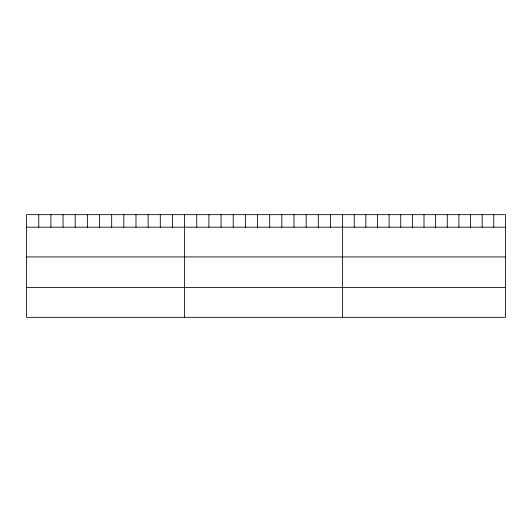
<?xml version="1.0" encoding="UTF-8"?>
<svg xmlns="http://www.w3.org/2000/svg" width="532" height="532" viewBox="0 0 532 532"><rect width="100%" height="100%" fill="white"/><g stroke="black" fill="none" stroke-linecap="round" stroke-linejoin="round"><path stroke-width="0.8" d="M505.4 227.177L505.4 317.338L26.6 317.338L26.6 214.662L505.4 214.662L505.4 227.177L26.6 227.177M26.6 256.929L505.4 256.929M26.6 287.586L505.4 287.586M493.769 214.662L493.769 227.177M482.145 214.662L482.145 227.177M470.514 214.662L470.514 227.177M458.89 214.662L458.89 227.177M447.259 214.662L447.259 227.177M435.635 214.662L435.635 227.177M424.004 214.662L424.004 227.177M412.373 214.662L412.373 227.177M400.749 214.662L400.749 227.177M389.118 214.662L389.118 227.177M377.494 214.662L377.494 227.177M365.863 214.662L365.863 227.177M354.239 214.662L354.239 227.177M342.608 214.662L342.608 317.338M330.452 214.662L330.452 227.177M318.302 214.662L318.302 227.177M306.146 214.662L306.146 227.177M293.99 214.662L293.99 227.177M281.84 214.662L281.84 227.177M269.684 214.662L269.684 227.177M257.528 214.662L257.528 227.177M245.372 214.662L245.372 227.177M233.222 214.662L233.222 227.177M221.066 214.662L221.066 227.177M208.91 214.662L208.91 227.177M196.76 214.662L196.76 227.177M184.604 214.662L184.604 317.338M172.448 214.662L172.448 227.177M160.298 214.662L160.298 227.177M148.142 214.662L148.142 227.177M135.986 214.662L135.986 227.177M123.836 214.662L123.836 227.177M111.68 214.662L111.68 227.177M99.524 214.662L99.524 227.177M87.368 214.662L87.368 227.177M75.218 214.662L75.218 227.177M63.062 214.662L63.062 227.177M50.906 214.662L50.906 227.177M38.756 214.662L38.756 227.177"/></g></svg>
